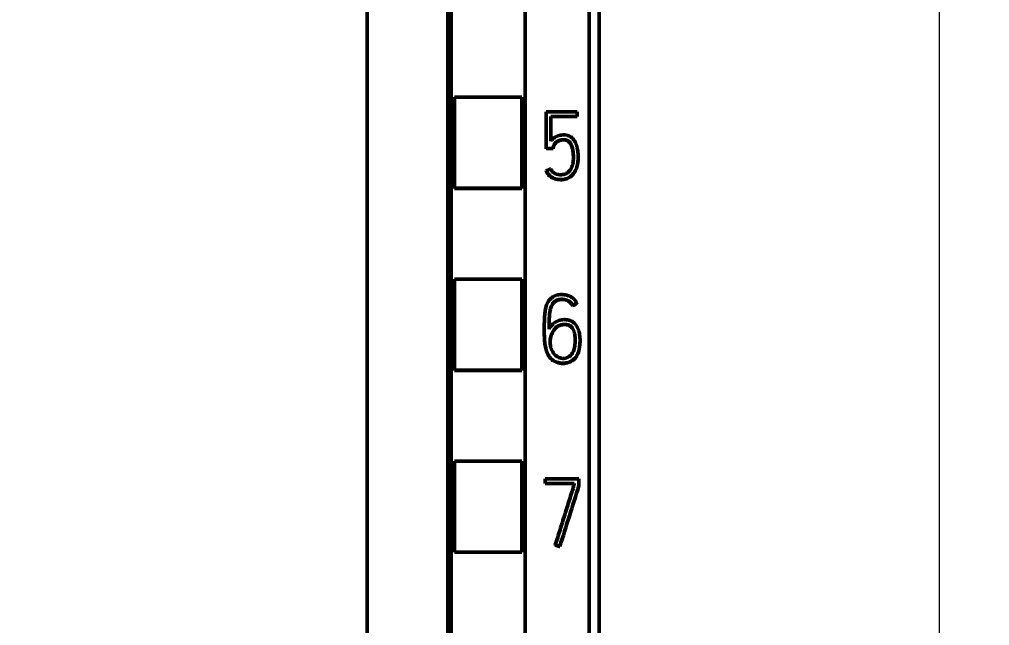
# Model space of a CAD drawing. Header units: millimetres. Extents: x 0 to 594, y 0 to 420.
# Drawn here: x 269.81 to 298.64, y 259.21 to 277.21 of the extents above; entities that cross this region are included whole.
import ezdxf

# ---------------------------------------------------------------- set-up
doc = ezdxf.new("R2010")
doc.units = ezdxf.units.MM
doc.layers.add('1', color=7, linetype='Continuous')
doc.layers.add('106', color=7, linetype='Continuous')
doc.styles.add('latin_extended', font='simplex.shx')
doc.dimstyles.get("Standard").update_dxf_attribs({"dimtxt": 0.18, "dimasz": 0.18, "dimexe": 0.18, "dimexo": 0.0625, "dimgap": 0.09, "dimtad": 0, "dimtih": 1, "dimtoh": 1, "dimdec": 4, "dimzin": 0, "dimdsep": 46, "dimtxsty": 'Standard', "dimcen": 0.09, "dimadec": 0, "dimazin": 0, "dimtfac": 1, "dimtdec": 4, "dimtofl": 0, "dimtmove": 0, "dimatfit": 3, "dimfxl": 1, "dimtolj": 1, "dimtzin": 0, "dimarcsym": 0})

# ---------------------------------------------------------------- blocks, each defined once
blk = doc.blocks.new('_U1')
at = {"layer": '106', "color": 7, "lineweight": 13}
for p, q in [((282.04094, 371.833752), (298.64088, 371.833752)), ((297.14088, 371.833752), (297.14088, 224.833752)), ((285.441676, 224.833752), (298.64088, 224.833752))]:
    blk.add_line(p, q, dxfattribs=at)
at = {"layer": '106', "color": 7, "lineweight": 25}
for points in [[(297.14088, 371.833752), (297.601664, 368.333753), (296.680096, 368.33375)], [(297.14088, 224.833752), (296.680096, 228.33375), (297.601664, 228.333753)]]:
    blk.add_solid(points, dxfattribs=at)
at = {"layer": '106', "color": 7, "linetype": 'Continuous', "lineweight": 18, "insert": (296.755327, 295.40941), "char_height": 3.5, "attachment_point": 7, "rotation": 90, "line_spacing_factor": 0.963855, "style": 'latin_extended'}
blk.add_mtext('\\W0.6447;147', dxfattribs=at)

msp = doc.modelspace()

# ---------------------------------------------------------------- linework, layer by layer
at = {"layer": '1', "color": 7, "linetype": 'Continuous', "lineweight": 50}
for p, q in [((287.041, 359.514), (287.041, 246.096)), ((282.641, 248.419), (282.641, 357.234)), ((284.841, 292.584), (284.841, 228.629)), ((286.741, 292.584), (286.741, 228.629)), ((282.741, 272.193), (282.741, 274.894)), ((282.741, 274.894), (284.741, 274.894)), ((284.741, 272.193), (284.741, 274.894)), ((285.463, 274.467), (285.463, 273.369)), ((286.386, 274.467), (285.463, 274.467)), ((286.386, 274.328), (286.386, 274.467)), ((285.601, 273.591), (285.601, 274.328)), ((285.601, 274.328), (286.386, 274.328)), ((286.386, 274.328), (286.386, 274.322)), ((285.463, 273.369), (285.463, 273.362)), ((285.463, 273.369), (285.674, 273.369)), ((285.674, 273.369), (285.674, 273.362)), ((286.414, 273.103), (286.414, 273.11)), ((285.468, 272.711), (285.468, 272.705)), ((282.741, 272.184), (282.741, 272.193)), ((282.741, 272.193), (284.741, 272.193)), ((282.741, 272.184), (284.741, 272.184)), ((284.741, 272.184), (284.741, 272.193)), ((282.741, 266.792), (282.741, 269.493)), ((282.741, 269.493), (284.741, 269.493)), ((284.741, 266.792), (284.741, 269.493)), ((286.252, 268.713), (286.252, 268.706)), ((286.379, 268.779), (286.379, 268.773)), ((285.408, 267.972), (285.408, 267.966)), ((286.471, 267.673), (286.471, 267.679)), ((282.741, 266.784), (282.741, 266.792)), ((282.741, 266.792), (284.741, 266.792)), ((282.741, 266.784), (284.741, 266.784)), ((284.741, 266.784), (284.741, 266.792)), ((282.741, 261.39), (282.741, 264.091)), ((282.741, 264.091), (284.741, 264.091)), ((284.741, 261.39), (284.741, 264.091)), ((285.439, 263.427), (285.439, 263.568)), ((285.439, 263.568), (286.438, 263.568)), ((286.438, 263.568), (286.438, 263.366)), ((286.299, 263.427), (285.439, 263.427)), ((286.299, 263.388), (286.299, 263.427)), ((286.438, 263.366), (286.438, 263.359)), ((285.736, 261.601), (285.736, 261.594)), ((285.869, 261.556), (285.869, 261.55)), ((282.741, 261.384), (282.741, 261.39)), ((282.741, 261.39), (284.741, 261.39)), ((282.741, 261.384), (284.741, 261.384)), ((284.741, 261.384), (284.741, 261.39))]:
    msp.add_line(p, q, dxfattribs=at)
for centre, major_axis, ratio, start_param, end_param in [((298.651, 239.607), (315.562, 1005.234), 0.017816, 1.552753, 1.554553), ((298.482, 239.923), (313.38, 998.269), 0.017694, 1.552872, 1.554685)]:
    msp.add_ellipse(centre, major_axis=major_axis, ratio=ratio, start_param=start_param, end_param=end_param, dxfattribs=at)
for points, knots in [([(282.541, 248.133), (282.541, 251.474), (282.541, 259.439), (282.541, 272.079), (282.541, 287.565), (282.541, 301.859), (282.541, 316.069), (282.541, 330.636), (282.541, 344.806), (282.541, 354.376), (282.541, 357.42)], [0, 0, 0, 0, 0.091483, 0.21812, 0.346206, 0.515858, 0.610111, 0.736264, 0.916066, 1, 1, 1, 1]), ([(280.141, 354.354), (280.141, 352.331), (280.141, 343.782), (280.141, 330.636), (280.141, 316.069), (280.141, 301.859), (280.141, 287.565), (280.141, 272.079), (280.141, 259.32), (280.141, 250.439), (280.141, 246.181), (280.141, 245.383)], [0, 0, 0, 0, 0.055935, 0.236292, 0.362833, 0.457376, 0.627551, 0.756032, 0.883059, 0.978086, 1, 1, 1, 1]), ([(285.468, 272.711), (285.481, 272.685), (285.494, 272.659), (285.518, 272.623), (285.527, 272.612), (285.546, 272.59), (285.556, 272.579), (285.577, 272.559), (285.589, 272.55), (285.612, 272.533), (285.624, 272.525), (285.649, 272.51), (285.661, 272.503), (285.688, 272.491), (285.702, 272.485), (285.729, 272.476), (285.743, 272.472), (285.772, 272.465), (285.786, 272.462), (285.815, 272.458), (285.83, 272.457), (285.852, 272.456), (285.859, 272.455), (285.873, 272.455), (285.881, 272.454), (285.903, 272.453), (285.917, 272.453), (285.946, 272.454), (285.961, 272.455), (285.99, 272.458), (286.005, 272.461), (286.034, 272.467), (286.048, 272.471), (286.09, 272.484), (286.117, 272.496), (286.155, 272.518), (286.168, 272.526), (286.191, 272.543), (286.203, 272.552), (286.225, 272.572), (286.235, 272.582), (286.255, 272.604), (286.265, 272.615), (286.292, 272.65), (286.308, 272.674), (286.329, 272.713), (286.335, 272.726), (286.348, 272.752), (286.354, 272.766), (286.37, 272.807), (286.379, 272.835), (286.393, 272.891), (286.399, 272.92), (286.406, 272.963), (286.407, 272.977), (286.41, 273.007), (286.412, 273.021), (286.414, 273.065), (286.414, 273.095), (286.414, 273.153), (286.412, 273.211), (286.406, 273.269), (286.398, 273.327), (286.393, 273.356), (286.384, 273.399), (286.381, 273.413), (286.373, 273.442), (286.369, 273.456), (286.355, 273.498), (286.344, 273.525), (286.325, 273.565), (286.318, 273.578), (286.303, 273.603), (286.295, 273.615), (286.269, 273.651), (286.25, 273.673), (286.206, 273.712), (286.181, 273.729), (286.141, 273.748), (286.127, 273.754), (286.099, 273.763), (286.085, 273.767), (286.056, 273.772), (286.042, 273.774), (286.012, 273.776), (285.997, 273.777), (285.968, 273.776), (285.953, 273.775), (285.924, 273.773), (285.91, 273.771), (285.881, 273.767), (285.866, 273.764), (285.838, 273.757), (285.823, 273.752), (285.795, 273.743), (285.782, 273.737), (285.755, 273.725), (285.742, 273.718), (285.717, 273.703), (285.705, 273.694), (285.681, 273.676), (285.67, 273.667), (285.649, 273.647), (285.638, 273.636), (285.619, 273.614), (285.61, 273.603), (285.601, 273.591)], [0, 0, 0, 0, 0.03125, 0.03125, 0.046875, 0.046875, 0.0625, 0.0625, 0.078125, 0.078125, 0.09375, 0.09375, 0.109375, 0.109375, 0.125, 0.125, 0.140625, 0.140625, 0.15625, 0.15625, 0.171875, 0.171875, 0.179687, 0.179687, 0.1875, 0.1875, 0.203125, 0.203125, 0.21875, 0.21875, 0.234375, 0.234375, 0.25, 0.25, 0.28125, 0.28125, 0.296875, 0.296875, 0.3125, 0.3125, 0.328125, 0.328125, 0.34375, 0.34375, 0.375, 0.375, 0.390625, 0.390625, 0.40625, 0.40625, 0.4375, 0.4375, 0.46875, 0.46875, 0.484375, 0.484375, 0.5, 0.5, 0.53125, 0.53125, 0.5625, 0.59375, 0.59375, 0.625, 0.625, 0.640625, 0.640625, 0.65625, 0.65625, 0.6875, 0.6875, 0.703125, 0.703125, 0.71875, 0.71875, 0.75, 0.75, 0.78125, 0.78125, 0.796875, 0.796875, 0.8125, 0.8125, 0.828125, 0.828125, 0.84375, 0.84375, 0.859375, 0.859375, 0.875, 0.875, 0.890625, 0.890625, 0.90625, 0.90625, 0.921875, 0.921875, 0.9375, 0.9375, 0.953125, 0.953125, 0.96875, 0.96875, 0.984375, 0.984375, 1, 1, 1, 1]), ([(285.674, 273.369), (285.674, 273.392), (285.677, 273.415), (285.686, 273.448), (285.69, 273.459), (285.699, 273.481), (285.705, 273.491), (285.717, 273.51), (285.724, 273.52), (285.739, 273.537), (285.747, 273.546), (285.764, 273.561), (285.773, 273.568), (285.792, 273.582), (285.801, 273.588), (285.821, 273.6), (285.832, 273.605), (285.853, 273.614), (285.864, 273.618), (285.897, 273.628), (285.92, 273.632), (285.954, 273.635), (285.966, 273.635), (285.989, 273.635), (286.001, 273.634), (286.024, 273.632), (286.035, 273.631), (286.052, 273.627), (286.058, 273.626), (286.069, 273.622), (286.074, 273.621), (286.091, 273.614), (286.101, 273.61), (286.121, 273.598), (286.13, 273.59), (286.147, 273.575), (286.155, 273.566), (286.17, 273.548), (286.177, 273.539), (286.195, 273.51), (286.205, 273.489), (286.223, 273.446), (286.231, 273.424), (286.251, 273.358), (286.26, 273.313), (286.268, 273.245), (286.27, 273.222), (286.273, 273.176), (286.274, 273.153), (286.275, 273.084), (286.273, 273.038), (286.265, 272.97), (286.261, 272.947), (286.254, 272.914), (286.251, 272.902), (286.245, 272.88), (286.241, 272.869), (286.23, 272.836), (286.221, 272.815), (286.206, 272.784), (286.2, 272.773), (286.188, 272.753), (286.182, 272.744), (286.162, 272.715), (286.147, 272.698), (286.122, 272.674), (286.114, 272.666), (286.095, 272.651), (286.086, 272.645), (286.066, 272.632), (286.056, 272.627), (286.035, 272.617), (286.024, 272.613), (285.99, 272.603), (285.967, 272.599), (285.933, 272.596), (285.921, 272.595), (285.898, 272.594), (285.886, 272.594), (285.852, 272.596), (285.829, 272.598), (285.795, 272.605), (285.784, 272.608), (285.762, 272.615), (285.751, 272.619), (285.719, 272.634), (285.699, 272.646), (285.671, 272.667), (285.662, 272.675), (285.646, 272.692), (285.631, 272.709), (285.618, 272.728), (285.606, 272.748), (285.601, 272.759), (285.596, 272.77)], [0, 0, 0, 0, 0.03125, 0.03125, 0.046875, 0.046875, 0.0625, 0.0625, 0.078125, 0.078125, 0.09375, 0.09375, 0.109375, 0.109375, 0.125, 0.125, 0.140625, 0.140625, 0.15625, 0.15625, 0.1875, 0.1875, 0.203125, 0.203125, 0.21875, 0.21875, 0.234375, 0.234375, 0.242187, 0.242187, 0.25, 0.25, 0.265625, 0.265625, 0.28125, 0.28125, 0.296875, 0.296875, 0.3125, 0.3125, 0.34375, 0.34375, 0.375, 0.375, 0.4375, 0.4375, 0.46875, 0.46875, 0.5, 0.5, 0.5625, 0.5625, 0.59375, 0.59375, 0.609375, 0.609375, 0.625, 0.625, 0.65625, 0.65625, 0.671875, 0.671875, 0.6875, 0.6875, 0.71875, 0.71875, 0.734375, 0.734375, 0.75, 0.75, 0.765625, 0.765625, 0.78125, 0.78125, 0.8125, 0.8125, 0.828125, 0.828125, 0.84375, 0.84375, 0.875, 0.875, 0.890625, 0.890625, 0.90625, 0.90625, 0.9375, 0.9375, 0.953125, 0.953125, 0.96875, 0.984375, 0.984375, 1, 1, 1, 1]), ([(286.275, 273.105), (286.275, 273.111), (286.274, 273.117), (286.274, 273.146), (286.273, 273.169), (286.27, 273.214), (286.268, 273.237), (286.263, 273.283), (286.259, 273.305), (286.25, 273.351), (286.244, 273.373), (286.234, 273.407), (286.231, 273.418), (286.223, 273.439), (286.219, 273.45), (286.206, 273.482), (286.195, 273.503), (286.177, 273.532), (286.17, 273.542), (286.156, 273.56), (286.148, 273.568), (286.131, 273.584), (286.121, 273.591), (286.101, 273.603), (286.091, 273.608), (286.069, 273.616), (286.058, 273.619), (286.035, 273.624), (286.024, 273.626), (286.001, 273.628), (285.99, 273.629), (285.966, 273.629), (285.955, 273.629), (285.932, 273.627), (285.92, 273.625), (285.898, 273.621), (285.875, 273.616), (285.854, 273.608), (285.832, 273.599), (285.822, 273.594), (285.792, 273.577), (285.773, 273.563), (285.747, 273.54), (285.739, 273.532), (285.724, 273.514), (285.717, 273.505), (285.705, 273.485), (285.699, 273.475), (285.69, 273.453), (285.686, 273.442), (285.68, 273.42), (285.678, 273.409), (285.675, 273.386), (285.674, 273.374), (285.674, 273.362)], [0, 0, 0, 0, 0.015899, 0.015899, 0.077406, 0.077406, 0.138912, 0.138912, 0.200418, 0.200418, 0.261925, 0.261925, 0.292678, 0.292678, 0.323431, 0.323431, 0.384937, 0.384937, 0.41569, 0.41569, 0.446443, 0.446443, 0.477197, 0.477197, 0.50795, 0.50795, 0.538703, 0.538703, 0.569456, 0.569456, 0.600209, 0.600209, 0.630962, 0.630962, 0.661715, 0.661715, 0.692469, 0.723222, 0.723222, 0.753975, 0.753975, 0.815481, 0.815481, 0.846234, 0.846234, 0.876987, 0.876987, 0.907741, 0.907741, 0.938494, 0.938494, 0.969247, 0.969247, 1, 1, 1, 1]), ([(286.414, 273.103), (286.414, 273.082), (286.414, 273.06), (286.411, 273.01), (286.409, 272.981), (286.403, 272.938), (286.401, 272.923), (286.395, 272.895), (286.392, 272.88), (286.381, 272.837), (286.372, 272.809), (286.352, 272.755), (286.34, 272.728), (286.312, 272.675), (286.297, 272.651), (286.27, 272.615), (286.261, 272.604), (286.242, 272.582), (286.231, 272.572), (286.199, 272.542), (286.175, 272.524), (286.137, 272.502), (286.124, 272.495), (286.097, 272.482), (286.084, 272.477), (286.042, 272.462), (286.014, 272.456), (285.97, 272.45), (285.955, 272.448), (285.926, 272.447), (285.911, 272.447), (285.882, 272.448), (285.867, 272.449), (285.838, 272.45), (285.823, 272.451), (285.794, 272.455), (285.779, 272.457), (285.75, 272.464), (285.736, 272.468), (285.708, 272.477), (285.694, 272.482), (285.667, 272.494), (285.654, 272.5), (285.629, 272.515), (285.616, 272.524), (285.592, 272.541), (285.581, 272.55), (285.559, 272.57), (285.548, 272.58), (285.529, 272.603), (285.52, 272.615), (285.495, 272.652), (285.481, 272.678), (285.468, 272.705)], [0, 0, 0, 0, 0.044434, 0.044434, 0.104157, 0.104157, 0.134018, 0.134018, 0.16388, 0.16388, 0.223602, 0.223602, 0.283325, 0.283325, 0.343048, 0.343048, 0.37291, 0.37291, 0.402771, 0.402771, 0.462494, 0.462494, 0.492355, 0.492355, 0.522217, 0.522217, 0.58194, 0.58194, 0.611801, 0.611801, 0.641663, 0.641663, 0.671524, 0.671524, 0.701386, 0.701386, 0.731247, 0.731247, 0.761108, 0.761108, 0.79097, 0.79097, 0.820831, 0.820831, 0.850693, 0.850693, 0.880554, 0.880554, 0.910416, 0.910416, 0.940277, 0.940277, 1, 1, 1, 1]), ([(286.379, 268.779), (286.365, 268.804), (286.349, 268.828), (286.322, 268.863), (286.313, 268.874), (286.293, 268.895), (286.283, 268.905), (286.251, 268.934), (286.227, 268.951), (286.19, 268.973), (286.177, 268.98), (286.151, 268.992), (286.137, 268.997), (286.096, 269.012), (286.068, 269.019), (286.026, 269.027), (286.012, 269.029), (285.983, 269.032), (285.968, 269.033), (285.925, 269.036), (285.896, 269.035), (285.853, 269.032), (285.839, 269.03), (285.81, 269.025), (285.796, 269.022), (285.754, 269.01), (285.727, 269), (285.688, 268.98), (285.676, 268.973), (285.651, 268.957), (285.64, 268.949), (285.606, 268.922), (285.585, 268.902), (285.556, 268.869), (285.547, 268.857), (285.531, 268.833), (285.523, 268.821), (285.501, 268.784), (285.489, 268.757), (285.469, 268.703), (285.461, 268.675), (285.447, 268.62), (285.441, 268.591), (285.432, 268.535), (285.429, 268.506), (285.42, 268.421), (285.416, 268.363), (285.411, 268.248), (285.41, 268.191), (285.408, 268.018), (285.407, 267.903), (285.412, 267.76), (285.414, 267.731), (285.418, 267.674), (285.42, 267.645), (285.429, 267.56), (285.438, 267.503), (285.455, 267.432), (285.459, 267.418), (285.467, 267.39), (285.471, 267.376), (285.485, 267.335), (285.495, 267.308), (285.514, 267.269), (285.52, 267.256), (285.534, 267.231), (285.542, 267.218), (285.565, 267.182), (285.583, 267.159), (285.614, 267.128), (285.624, 267.118), (285.647, 267.099), (285.659, 267.09), (285.695, 267.066), (285.72, 267.053), (285.761, 267.036), (285.774, 267.031), (285.802, 267.022), (285.816, 267.018), (285.858, 267.007), (285.887, 267.003), (285.93, 266.999), (285.945, 266.998), (285.974, 266.998), (285.988, 266.998), (286.031, 267.001), (286.06, 267.005), (286.102, 267.016), (286.116, 267.02), (286.143, 267.029), (286.157, 267.035), (286.197, 267.052), (286.222, 267.067), (286.258, 267.091), (286.27, 267.1), (286.292, 267.118), (286.303, 267.128), (286.333, 267.159), (286.352, 267.182), (286.375, 267.218), (286.382, 267.231), (286.396, 267.257), (286.402, 267.27), (286.418, 267.31), (286.427, 267.338), (286.438, 267.38), (286.441, 267.394), (286.447, 267.422), (286.45, 267.437), (286.457, 267.48), (286.46, 267.509), (286.47, 267.595), (286.473, 267.652), (286.47, 267.738), (286.468, 267.767), (286.462, 267.824), (286.457, 267.853), (286.445, 267.911), (286.437, 267.939), (286.419, 267.994), (286.409, 268.022), (286.383, 268.075), (286.369, 268.1), (286.336, 268.148), (286.318, 268.17), (286.285, 268.201), (286.274, 268.21), (286.25, 268.227), (286.237, 268.234), (286.212, 268.248), (286.198, 268.254), (286.171, 268.265), (286.157, 268.269), (286.114, 268.281), (286.085, 268.286), (286.042, 268.29), (286.027, 268.291), (285.997, 268.291), (285.983, 268.291), (285.939, 268.288), (285.91, 268.285), (285.867, 268.275), (285.853, 268.271), (285.825, 268.261), (285.812, 268.256), (285.772, 268.238), (285.747, 268.224), (285.71, 268.199), (285.699, 268.19), (285.676, 268.171), (285.665, 268.162), (285.633, 268.131), (285.614, 268.109), (285.579, 268.062), (285.564, 268.037), (285.55, 268.011)], [0, 0, 0, 0, 0.015625, 0.015625, 0.023438, 0.023438, 0.03125, 0.03125, 0.046875, 0.046875, 0.054688, 0.054688, 0.0625, 0.0625, 0.078125, 0.078125, 0.085938, 0.085938, 0.09375, 0.09375, 0.109375, 0.109375, 0.117188, 0.117188, 0.125, 0.125, 0.140625, 0.140625, 0.148438, 0.148438, 0.15625, 0.15625, 0.171875, 0.171875, 0.179688, 0.179688, 0.1875, 0.1875, 0.203125, 0.203125, 0.21875, 0.21875, 0.234375, 0.234375, 0.25, 0.25, 0.28125, 0.28125, 0.3125, 0.3125, 0.375, 0.375, 0.390625, 0.390625, 0.40625, 0.40625, 0.4375, 0.4375, 0.445313, 0.445313, 0.453125, 0.453125, 0.46875, 0.46875, 0.476563, 0.476563, 0.484375, 0.484375, 0.5, 0.5, 0.507813, 0.507813, 0.515625, 0.515625, 0.53125, 0.53125, 0.539063, 0.539063, 0.546875, 0.546875, 0.5625, 0.5625, 0.570313, 0.570313, 0.578125, 0.578125, 0.59375, 0.59375, 0.601563, 0.601563, 0.609375, 0.609375, 0.625, 0.625, 0.632813, 0.632813, 0.640625, 0.640625, 0.65625, 0.65625, 0.664063, 0.664063, 0.671875, 0.671875, 0.6875, 0.6875, 0.695313, 0.695313, 0.703125, 0.703125, 0.71875, 0.71875, 0.75, 0.75, 0.765625, 0.765625, 0.78125, 0.78125, 0.796875, 0.796875, 0.8125, 0.8125, 0.828125, 0.828125, 0.84375, 0.84375, 0.851563, 0.851563, 0.859375, 0.859375, 0.867188, 0.867188, 0.875, 0.875, 0.890625, 0.890625, 0.898438, 0.898438, 0.90625, 0.90625, 0.921875, 0.921875, 0.929688, 0.929688, 0.9375, 0.9375, 0.953125, 0.953125, 0.960938, 0.960938, 0.96875, 0.96875, 0.984375, 0.984375, 1, 1, 1, 1]), ([(285.55, 268.011), (285.55, 268.072), (285.551, 268.133), (285.553, 268.224), (285.554, 268.255), (285.556, 268.316), (285.557, 268.346), (285.561, 268.407), (285.563, 268.437), (285.57, 268.498), (285.575, 268.528), (285.584, 268.573), (285.587, 268.588), (285.595, 268.618), (285.599, 268.633), (285.613, 268.678), (285.624, 268.706), (285.643, 268.74), (285.646, 268.747), (285.655, 268.76), (285.659, 268.767), (285.673, 268.786), (285.682, 268.798), (285.699, 268.814), (285.704, 268.82), (285.716, 268.83), (285.722, 268.835), (285.741, 268.849), (285.754, 268.857), (285.775, 268.867), (285.782, 268.87), (285.797, 268.875), (285.804, 268.878), (285.827, 268.884), (285.842, 268.888), (285.872, 268.892), (285.888, 268.894), (285.918, 268.896), (285.934, 268.896), (285.965, 268.895), (285.981, 268.894), (286.011, 268.889), (286.034, 268.885), (286.056, 268.878), (286.071, 268.873), (286.078, 268.871), (286.1, 268.862), (286.113, 268.855), (286.14, 268.839), (286.153, 268.831), (286.171, 268.816), (286.177, 268.811), (286.189, 268.8), (286.194, 268.795), (286.21, 268.778), (286.219, 268.766), (286.237, 268.74), (286.245, 268.727), (286.252, 268.713)], [0, 0, 0, 0, 0.125, 0.125, 0.1875, 0.1875, 0.25, 0.25, 0.3125, 0.3125, 0.375, 0.375, 0.40625, 0.40625, 0.4375, 0.4375, 0.5, 0.5, 0.515625, 0.515625, 0.53125, 0.53125, 0.5625, 0.5625, 0.578125, 0.578125, 0.59375, 0.59375, 0.625, 0.625, 0.640625, 0.640625, 0.65625, 0.65625, 0.6875, 0.6875, 0.71875, 0.71875, 0.75, 0.75, 0.78125, 0.78125, 0.8125, 0.828125, 0.828125, 0.84375, 0.84375, 0.875, 0.875, 0.90625, 0.90625, 0.921875, 0.921875, 0.9375, 0.9375, 0.96875, 0.96875, 1, 1, 1, 1]), ([(286.252, 268.706), (286.238, 268.734), (286.221, 268.76), (286.195, 268.788), (286.189, 268.793), (286.178, 268.804), (286.172, 268.809), (286.154, 268.824), (286.129, 268.841), (286.101, 268.855), (286.072, 268.867), (286.057, 268.872), (286.028, 268.88), (286.013, 268.883), (285.982, 268.887), (285.966, 268.889), (285.92, 268.89), (285.889, 268.889), (285.844, 268.882), (285.829, 268.879), (285.799, 268.87), (285.784, 268.865), (285.763, 268.855), (285.756, 268.851), (285.743, 268.843), (285.736, 268.839), (285.717, 268.826), (285.7, 268.81), (285.684, 268.793), (285.674, 268.781), (285.67, 268.775), (285.656, 268.756), (285.648, 268.743), (285.633, 268.716), (285.626, 268.702), (285.614, 268.674), (285.609, 268.659), (285.595, 268.615), (285.587, 268.585), (285.575, 268.525), (285.571, 268.495), (285.564, 268.434), (285.561, 268.404), (285.557, 268.342), (285.556, 268.312), (285.554, 268.25), (285.553, 268.22), (285.551, 268.127), (285.55, 268.066), (285.55, 268.004)], [0, 0, 0, 0, 0.0625, 0.0625, 0.078125, 0.078125, 0.09375, 0.09375, 0.125, 0.15625, 0.15625, 0.1875, 0.1875, 0.21875, 0.21875, 0.25, 0.25, 0.3125, 0.3125, 0.34375, 0.34375, 0.375, 0.375, 0.390625, 0.390625, 0.40625, 0.40625, 0.4375, 0.453125, 0.453125, 0.46875, 0.46875, 0.5, 0.5, 0.53125, 0.53125, 0.5625, 0.5625, 0.625, 0.625, 0.6875, 0.6875, 0.75, 0.75, 0.8125, 0.8125, 0.875, 0.875, 1, 1, 1, 1]), ([(285.823, 268.105), (285.849, 268.119), (285.876, 268.13), (285.919, 268.141), (285.933, 268.143), (285.963, 268.147), (285.992, 268.15), (286.021, 268.15), (286.051, 268.148), (286.066, 268.146), (286.095, 268.141), (286.109, 268.138), (286.137, 268.128), (286.151, 268.122), (286.176, 268.108), (286.188, 268.1), (286.21, 268.08), (286.221, 268.07), (286.239, 268.047), (286.247, 268.035), (286.262, 268.009), (286.269, 267.996), (286.287, 267.956), (286.296, 267.928), (286.307, 267.886), (286.31, 267.871), (286.315, 267.843), (286.317, 267.828), (286.323, 267.784), (286.325, 267.755), (286.327, 267.697), (286.327, 267.668), (286.325, 267.581), (286.32, 267.523), (286.303, 267.436), (286.295, 267.408), (286.28, 267.366), (286.275, 267.352), (286.262, 267.326), (286.255, 267.313), (286.232, 267.275), (286.214, 267.253), (286.187, 267.227), (286.182, 267.222), (286.171, 267.212), (286.165, 267.208), (286.148, 267.195), (286.135, 267.187), (286.11, 267.172), (286.096, 267.166), (286.069, 267.156), (286.04, 267.147), (286.011, 267.143), (285.982, 267.14), (285.967, 267.14), (285.938, 267.141), (285.923, 267.143), (285.894, 267.149), (285.88, 267.152), (285.838, 267.167), (285.812, 267.18), (285.775, 267.205), (285.764, 267.214), (285.741, 267.233), (285.72, 267.253), (285.701, 267.275), (285.682, 267.298), (285.674, 267.31), (285.649, 267.347), (285.636, 267.373), (285.619, 267.413), (285.614, 267.427), (285.605, 267.455), (285.601, 267.47), (285.591, 267.512), (285.586, 267.541), (285.583, 267.585), (285.582, 267.599), (285.581, 267.629), (285.582, 267.643), (285.584, 267.688), (285.587, 267.717), (285.598, 267.774), (285.606, 267.802), (285.62, 267.844), (285.625, 267.858), (285.637, 267.885), (285.643, 267.898), (285.663, 267.937), (285.678, 267.961), (285.704, 267.997), (285.713, 268.008), (285.732, 268.031), (285.742, 268.042), (285.774, 268.072), (285.797, 268.09), (285.823, 268.105)], [0, 0, 0, 0, 0.03125, 0.03125, 0.046875, 0.046875, 0.0625, 0.078125, 0.078125, 0.09375, 0.09375, 0.109375, 0.109375, 0.125, 0.125, 0.140625, 0.140625, 0.15625, 0.15625, 0.171875, 0.171875, 0.1875, 0.1875, 0.21875, 0.21875, 0.234375, 0.234375, 0.25, 0.25, 0.28125, 0.28125, 0.3125, 0.3125, 0.375, 0.375, 0.40625, 0.40625, 0.421875, 0.421875, 0.4375, 0.4375, 0.46875, 0.46875, 0.476563, 0.476563, 0.484375, 0.484375, 0.5, 0.5, 0.515625, 0.515625, 0.53125, 0.546875, 0.546875, 0.5625, 0.5625, 0.578125, 0.578125, 0.59375, 0.59375, 0.625, 0.625, 0.640625, 0.640625, 0.65625, 0.671875, 0.671875, 0.6875, 0.6875, 0.71875, 0.71875, 0.734375, 0.734375, 0.75, 0.75, 0.78125, 0.78125, 0.796875, 0.796875, 0.8125, 0.8125, 0.84375, 0.84375, 0.875, 0.875, 0.890625, 0.890625, 0.90625, 0.90625, 0.9375, 0.9375, 0.953125, 0.953125, 0.96875, 0.96875, 1, 1, 1, 1]), ([(286.244, 268.033), (286.239, 268.04), (286.234, 268.047), (286.22, 268.065), (286.209, 268.075), (286.193, 268.09), (286.187, 268.094), (286.175, 268.103), (286.168, 268.106), (286.149, 268.117), (286.136, 268.123), (286.108, 268.132), (286.093, 268.135), (286.065, 268.14), (286.05, 268.142), (286.021, 268.143), (286.006, 268.143), (285.962, 268.142), (285.933, 268.138), (285.891, 268.127), (285.876, 268.123), (285.856, 268.115), (285.849, 268.112), (285.836, 268.106), (285.829, 268.102), (285.823, 268.099)], [0, 0, 0, 0, 0.053658, 0.053658, 0.148292, 0.148292, 0.195609, 0.195609, 0.242926, 0.242926, 0.33756, 0.33756, 0.432195, 0.432195, 0.526829, 0.526829, 0.621463, 0.621463, 0.810732, 0.810732, 0.905366, 0.905366, 0.952683, 0.952683, 1, 1, 1, 1]), ([(286.471, 267.673), (286.471, 267.627), (286.469, 267.581), (286.461, 267.506), (286.457, 267.477), (286.45, 267.434), (286.448, 267.42), (286.442, 267.391), (286.439, 267.377), (286.428, 267.335), (286.419, 267.307), (286.403, 267.267), (286.397, 267.253), (286.384, 267.227), (286.377, 267.215), (286.353, 267.178), (286.335, 267.155), (286.305, 267.124), (286.295, 267.114), (286.272, 267.096), (286.261, 267.087), (286.225, 267.062), (286.199, 267.048), (286.16, 267.029), (286.146, 267.024), (286.119, 267.014), (286.105, 267.01), (286.063, 267), (286.034, 266.995), (285.99, 266.992), (285.976, 266.991), (285.947, 266.992), (285.932, 266.992), (285.889, 266.996), (285.86, 267.001), (285.818, 267.011), (285.804, 267.015), (285.776, 267.024), (285.762, 267.029), (285.723, 267.046), (285.697, 267.059), (285.667, 267.079), (285.661, 267.083), (285.649, 267.092), (285.643, 267.096), (285.626, 267.11), (285.615, 267.12), (285.585, 267.151), (285.567, 267.173), (285.543, 267.21), (285.535, 267.222), (285.521, 267.248), (285.515, 267.261), (285.496, 267.3), (285.486, 267.327), (285.467, 267.381), (285.459, 267.409), (285.446, 267.466), (285.44, 267.494), (285.43, 267.551), (285.423, 267.608), (285.418, 267.666), (285.414, 267.723), (285.412, 267.752), (285.409, 267.842), (285.408, 267.904), (285.408, 267.966)], [0, 0, 0, 0, 0.061997, 0.061997, 0.100843, 0.100843, 0.120266, 0.120266, 0.139688, 0.139688, 0.178534, 0.178534, 0.197957, 0.197957, 0.217379, 0.217379, 0.256225, 0.256225, 0.275648, 0.275648, 0.295071, 0.295071, 0.333916, 0.333916, 0.353339, 0.353339, 0.372762, 0.372762, 0.411607, 0.411607, 0.43103, 0.43103, 0.450453, 0.450453, 0.489298, 0.489298, 0.508721, 0.508721, 0.528144, 0.528144, 0.566989, 0.566989, 0.5767, 0.5767, 0.586412, 0.586412, 0.605835, 0.605835, 0.64468, 0.64468, 0.664103, 0.664103, 0.683526, 0.683526, 0.722371, 0.722371, 0.761217, 0.761217, 0.800062, 0.800062, 0.838908, 0.877753, 0.877753, 0.916599, 0.916599, 1, 1, 1, 1]), ([(285.823, 268.099), (285.797, 268.084), (285.774, 268.066), (285.742, 268.036), (285.732, 268.025), (285.713, 268.003), (285.704, 267.991), (285.678, 267.955), (285.663, 267.93), (285.643, 267.892), (285.637, 267.878), (285.625, 267.851), (285.62, 267.837), (285.606, 267.796), (285.598, 267.767), (285.59, 267.724), (285.588, 267.71), (285.584, 267.681), (285.583, 267.666), (285.582, 267.641), (285.582, 267.63), (285.582, 267.619)], [0, 0, 0, 0, 0.157109, 0.157109, 0.235664, 0.235664, 0.314218, 0.314218, 0.471328, 0.471328, 0.549882, 0.549882, 0.628437, 0.628437, 0.785546, 0.785546, 0.864101, 0.864101, 0.942655, 0.942655, 1, 1, 1, 1]), ([(285.736, 261.601), (285.783, 261.75), (285.83, 261.899), (285.9, 262.122), (285.923, 262.197), (285.969, 262.346), (285.993, 262.42), (286.028, 262.532), (286.04, 262.569), (286.063, 262.644), (286.075, 262.681), (286.11, 262.793), (286.133, 262.867), (286.18, 263.016), (286.203, 263.091), (286.239, 263.202), (286.25, 263.239), (286.268, 263.295), (286.274, 263.314), (286.283, 263.342), (286.286, 263.351), (286.292, 263.37), (286.296, 263.379), (286.299, 263.388)], [0, 0, 0, 0, 0.25, 0.25, 0.375, 0.375, 0.5, 0.5, 0.5625, 0.5625, 0.625, 0.625, 0.75, 0.75, 0.875, 0.875, 0.9375, 0.9375, 0.96875, 0.96875, 0.984375, 0.984375, 1, 1, 1, 1])]:
    msp.add_open_spline(points, degree=3, knots=knots, dxfattribs=at)
for points, weights in [([(285.596, 272.77), (285.532, 272.74), (285.468, 272.711)], [0.50000004484, 0.49999995516, 0.50000004484]), ([(286.252, 268.713), (286.316, 268.746), (286.379, 268.779)], [0.500000005829, 0.499999994171, 0.500000005829]), ([(286.379, 268.773), (286.316, 268.74), (286.252, 268.706)], [0.49999999703, 0.50000000297, 0.49999999703]), ([(285.869, 261.556), (285.802, 261.578), (285.736, 261.601)], [0.499999995596, 0.500000004404, 0.499999995596]), ([(285.736, 261.594), (285.802, 261.572), (285.869, 261.55)], [0.499999557784, 0.500000442216, 0.499999557784])]:
    msp.add_rational_spline(points, weights, degree=2, dxfattribs=at)

# ---------------------------------------------------------------- dimensions: what is measured, and where the dimension line sits
at = {"layer": '106', "color": 7, "linetype": 'Continuous', "lineweight": 18}
dim = msp.add_linear_dim(base=(297.141, 224.834), p1=(282.041, 371.834), p2=(269.812, 224.834), angle=90, dimstyle='Standard', override={"dimtxt": 3.5, "dimasz": 3.5, "dimexe": 1.5, "dimexo": 0, "dimgap": 1.75, "dimtad": 1, "dimtih": 0, "dimtoh": 0, "dimdec": 1, "dimlfac": 1, "dimzin": 8, "dimdsep": 44, "dimlunit": 2, "dimtxsty": 'latin_extended', "dimsah": 1, "dimse1": 0, "dimse2": 0, "dimsd1": 0, "dimsd2": 0, "dimclrd": 7, "dimclre": 7, "dimclrt": 7, "dimtol": 0, "dimtm": -0.2, "dimtfac": 0.714286, "dimtdec": 2, "dimtofl": 1, "dimtmove": 0, "dimtzin": 8, "dimlwd": 13, "dimlwe": 13}, dxfattribs=at)
dim.commit()
dim.dimension.update_dxf_attribs({"geometry": '_U1', "text_midpoint": (297.141, 298.334), "dimtype": 160})

doc.saveas('drawing.dxf')
